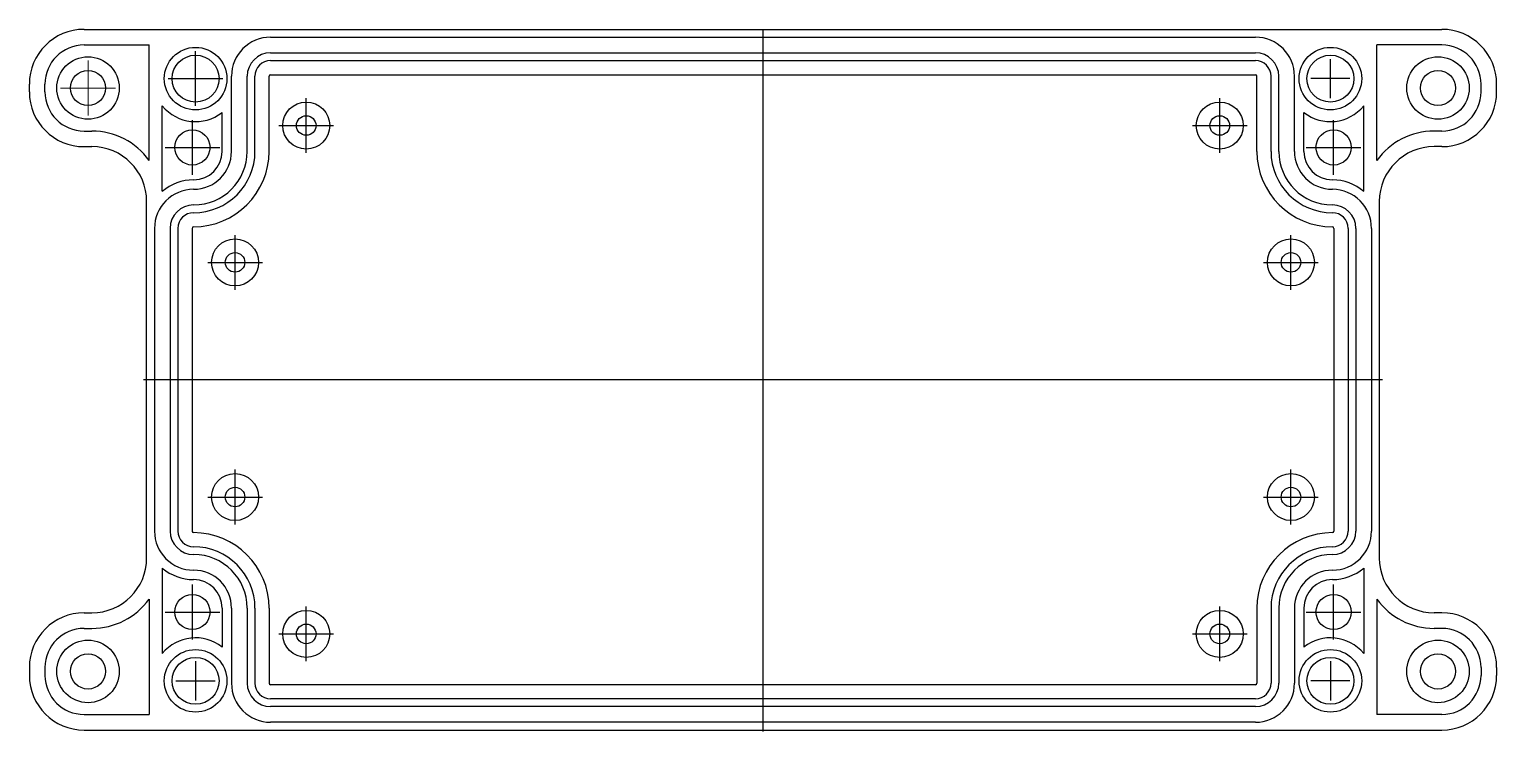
# Model space of a CAD drawing. Header units: millimetres. Extents: x -2045 to -1858, y -12 to 78.
import ezdxf

# ---------------------------------------------------------------- set-up
doc = ezdxf.new("R2010")
doc.units = ezdxf.units.MM
doc.layers.add('dim', color=82, linetype='Continuous', lineweight=9)

msp = doc.modelspace()

# ---------------------------------------------------------------- linework, layer by layer
for p, q in [((-2038.5, 77.69), (-1864.9, 77.69)), ((-1951.7, 77.69), (-1951.7, -12.11)), ((-2038.5, 75.69), (-2030.19, 75.69)), ((-2030.19, 60.94), (-2030.19, 75.69)), ((-2014.65, 76.69), (-1888.75, 76.69)), ((-1873.21, 60.94), (-1873.21, 75.69)), ((-1864.9, 75.69), (-1873.21, 75.69)), ((-2024.25, 67.89), (-2024.25, 74.89)), ((-2014.65, 74.69), (-1888.75, 74.69)), ((-2014.65, 73.69), (-1888.75, 73.69)), ((-1879.15, 68.89), (-1879.15, 73.89)), ((-2027.75, 71.39), (-2020.75, 71.39)), ((-2019.65, 62.09), (-2019.65, 71.69)), ((-2017.65, 62.09), (-2017.65, 71.69)), ((-2016.65, 62.09), (-2016.65, 71.69)), ((-2014.85, 62.09), (-2014.85, 71.69)), ((-2014.65, 71.89), (-1888.75, 71.89)), ((-1888.55, 62.09), (-1888.55, 71.69)), ((-1886.75, 62.09), (-1886.75, 71.69)), ((-1885.75, 62.09), (-1885.75, 71.69)), ((-1883.75, 62.09), (-1883.75, 71.69)), ((-1876.65, 71.39), (-1881.65, 71.39)), ((-2045.5, 69.69), (-2045.5, 70.69)), ((-2043.5, 69.69), (-2043.5, 70.69)), ((-1859.9, 69.69), (-1859.9, 70.69)), ((-1857.9, 69.69), (-1857.9, 70.69)), ((-2028.5, 56.98), (-2028.5, 67.9)), ((-2010.1, 61.89), (-2010.1, 68.89)), ((-1893.3, 61.89), (-1893.3, 68.89)), ((-1874.9, 56.98), (-1874.9, 67.9)), ((-2024.65, 59.09), (-2024.65, 66.09)), ((-2020.85, 62.09), (-2020.85, 67.07)), ((-1882.55, 62.09), (-1882.55, 67.07)), ((-1878.75, 59.09), (-1878.75, 66.09)), ((-2038.5, 64.69), (-2037.5, 64.69)), ((-2013.6, 65.39), (-2006.6, 65.39)), ((-1896.8, 65.39), (-1889.8, 65.39)), ((-1864.9, 64.69), (-1865.9, 64.69)), ((-2038.5, 62.69), (-2037.5, 62.69)), ((-2028.15, 62.59), (-2021.15, 62.59)), ((-1882.25, 62.59), (-1875.25, 62.59)), ((-1864.9, 62.69), (-1865.9, 62.69)), ((-2030.5, 10.09), (-2030.5, 55.69)), ((-1872.9, 55.69), (-1872.9, 10.09)), ((-2029.5, 52.24), (-2029.5, 13.54)), ((-2027.5, 52.24), (-2027.5, 13.54)), ((-2026.5, 52.24), (-2026.5, 13.54)), ((-2024.7, 52.24), (-2024.7, 13.54)), ((-2019.2, 44.39), (-2019.2, 51.39)), ((-1884.2, 44.39), (-1884.2, 51.39)), ((-1878.7, 52.24), (-1878.7, 13.54)), ((-1876.9, 52.24), (-1876.9, 13.54)), ((-1875.9, 52.24), (-1875.9, 13.54)), ((-1873.9, 52.24), (-1873.9, 13.54)), ((-2022.7, 47.89), (-2015.7, 47.89)), ((-1887.7, 47.89), (-1880.7, 47.89)), ((-1872.5, 32.89), (-2030.9, 32.89)), ((-2019.2, 14.39), (-2019.2, 21.39)), ((-1884.2, 14.39), (-1884.2, 21.39)), ((-2022.7, 17.89), (-2015.7, 17.89)), ((-1887.7, 17.89), (-1880.7, 17.89)), ((-2028.5, 8.8), (-2028.5, -2.12)), ((-1874.9, 8.8), (-1874.9, -2.12)), ((-2024.65, -0.31), (-2024.65, 6.69)), ((-1878.75, -0.31), (-1878.75, 6.69)), ((-2030.19, 4.85), (-2030.19, -9.91)), ((-2010.1, -3.11), (-2010.1, 3.89)), ((-1893.3, -3.11), (-1893.3, 3.89)), ((-1873.21, 4.85), (-1873.21, -9.91)), ((-2038.5, 3.09), (-2037.5, 3.09)), ((-2028.15, 3.19), (-2021.15, 3.19)), ((-2020.85, 3.69), (-2020.85, -1.29)), ((-2019.65, 3.69), (-2019.65, -5.91)), ((-2017.65, 3.69), (-2017.65, -5.91)), ((-2016.65, 3.69), (-2016.65, -5.91)), ((-2014.85, 3.69), (-2014.85, -5.91)), ((-1888.55, 3.69), (-1888.55, -5.91)), ((-1886.75, 3.69), (-1886.75, -5.91)), ((-1885.75, 3.69), (-1885.75, -5.91)), ((-1883.75, 3.69), (-1883.75, -5.91)), ((-1882.55, 3.69), (-1882.55, -1.29)), ((-1882.25, 3.19), (-1875.25, 3.19)), ((-1864.9, 3.09), (-1865.9, 3.09)), ((-2038.5, 1.09), (-2037.5, 1.09)), ((-2013.6, 0.39), (-2006.6, 0.39)), ((-1896.8, 0.39), (-1889.8, 0.39)), ((-1864.9, 1.09), (-1865.9, 1.09)), ((-2024.25, -3.11), (-2024.25, -8.11)), ((-1879.15, -3.11), (-1879.15, -8.11)), ((-2045.5, -3.91), (-2045.5, -4.91)), ((-2043.5, -3.91), (-2043.5, -4.91)), ((-2026.75, -5.61), (-2021.75, -5.61)), ((-1876.65, -5.61), (-1881.65, -5.61)), ((-1859.9, -3.91), (-1859.9, -4.91)), ((-1857.9, -3.91), (-1857.9, -4.91)), ((-1888.75, -6.11), (-2014.65, -6.11)), ((-1888.75, -7.91), (-2014.65, -7.91)), ((-1888.75, -8.91), (-2014.65, -8.91)), ((-2038.5, -9.91), (-2030.19, -9.91)), ((-1888.75, -10.91), (-2014.65, -10.91)), ((-1864.9, -9.91), (-1873.21, -9.91)), ((-2038.5, -11.91), (-1864.9, -11.91))]:
    msp.add_line(p, q)
for centre, radius in [((-2024.25, 71.39), 4), ((-1879.15, 71.39), 4), ((-2038, 70.19), 4), ((-2024.25, 71.39), 3), ((-1879.15, 71.39), 3), ((-1865.4, 70.19), 4), ((-2038, 70.19), 2.25), ((-1865.4, 70.19), 2.25), ((-2010.1, 65.39), 3), ((-1893.3, 65.39), 3), ((-2010.1, 65.39), 1.25), ((-1893.3, 65.39), 1.25), ((-2024.65, 62.59), 2.25), ((-1878.75, 62.59), 2.25), ((-2019.2, 47.89), 3), ((-1884.2, 47.89), 3), ((-2019.2, 47.89), 1.25), ((-1884.2, 47.89), 1.25), ((-2019.2, 17.89), 3), ((-1884.2, 17.89), 3), ((-2019.2, 17.89), 1.25), ((-1884.2, 17.89), 1.25), ((-2024.65, 3.19), 2.25), ((-1878.75, 3.19), 2.25), ((-2010.1, 0.39), 3), ((-1893.3, 0.39), 3), ((-2010.1, 0.39), 1.25), ((-1893.3, 0.39), 1.25), ((-2038, -4.41), 4), ((-2024.25, -5.61), 4), ((-1879.15, -5.61), 4), ((-1865.4, -4.41), 4), ((-2038, -4.41), 2.25), ((-2024.25, -5.61), 3), ((-1879.15, -5.61), 3), ((-1865.4, -4.41), 2.25)]:
    msp.add_circle(centre, radius)
for centre, radius, start, end in [((-2038.5, 70.69), 7, 90, 180), ((-1864.9, 70.69), 7, 360, 90), ((-2038.5, 70.69), 5, 90, 180), ((-2014.65, 71.69), 5, 90, 180), ((-1888.75, 71.69), 5, 0, 90), ((-1864.9, 70.69), 5, 360, 90), ((-2014.65, 71.69), 3, 90, 180), ((-2014.65, 71.69), 2, 90, 180), ((-1888.75, 71.69), 3, 0, 90), ((-1888.75, 71.69), 2, 0, 90), ((-2014.65, 71.69), 0.2, 90, 180), ((-1888.75, 71.69), 0.2, 0, 90), ((-2038.5, 69.69), 7, 180, 270), ((-2038.5, 69.69), 5, 180, 270), ((-1864.9, 69.69), 7, 270, 360), ((-1864.9, 69.69), 5, 270, 360), ((-2024.25, 71.39), 5.5, 219.4006, 308.1835), ((-1879.15, 71.39), 5.5, 231.8165, 320.5994), ((-2037.5, 55.69), 9, 35.6424, 90), ((-1865.9, 55.69), 9, 90, 144.3576), ((-2037.5, 55.69), 7, 0, 90), ((-2024.5, 62.09), 6.85, 270, 0), ((-2024.5, 62.09), 7.85, 270, 0), ((-2024.5, 62.09), 9.65, 270, 0), ((-2024.5, 62.09), 4.85, 270, 0), ((-2024.5, 62.09), 3.65, 270, 0), ((-1878.9, 62.09), 9.65, 180, 270), ((-1878.9, 62.09), 7.85, 180, 270), ((-1878.9, 62.09), 6.85, 180, 270), ((-1878.9, 62.09), 4.85, 180, 270), ((-1878.9, 62.09), 3.65, 180, 270), ((-1865.9, 55.69), 7, 90, 180), ((-2024.5, 52.24), 6.2, 90, 130.1778), ((-1878.9, 52.24), 6.2, 49.8222, 90), ((-2024.5, 52.24), 5, 90, 180), ((-1878.9, 52.24), 5, 0, 90), ((-2024.5, 52.24), 3, 90, 180), ((-1878.9, 52.24), 3, 0, 90), ((-2024.5, 52.24), 2, 90, 180), ((-1878.9, 52.24), 2, 0, 90), ((-2024.5, 52.24), 0.2, 90, 180), ((-1878.9, 52.24), 0.2, 0, 90), ((-2024.5, 13.54), 5, 180, 270), ((-2024.5, 13.54), 3, 180, 270), ((-2024.5, 13.54), 2, 180, 270), ((-2024.5, 13.54), 0.2, 180, 270), ((-2024.5, 3.69), 9.65, 360, 90), ((-1878.9, 3.69), 9.65, 90, 180), ((-1878.9, 13.54), 3, 270, 0), ((-1878.9, 13.54), 2, 270, 0), ((-1878.9, 13.54), 0.2, 270, 0), ((-1878.9, 13.54), 5, 270, 0), ((-2024.5, 3.69), 7.85, 360, 90), ((-1878.9, 3.69), 7.85, 90, 180), ((-2037.5, 10.09), 7, 270, 0), ((-2024.5, 3.69), 6.85, 360, 90), ((-1878.9, 3.69), 6.85, 90, 180), ((-1865.9, 10.09), 7, 180, 270), ((-2024.5, 13.54), 6.2, 229.8222, 270), ((-2024.5, 3.69), 4.85, 360, 90), ((-1878.9, 3.69), 4.85, 90, 180), ((-1878.9, 13.54), 6.2, 270, 310.1778), ((-2024.5, 3.69), 3.65, 360, 90), ((-1878.9, 3.69), 3.65, 90, 180), ((-2037.5, 10.09), 9, 270, 324.3576), ((-1865.9, 10.09), 9, 215.6424, 270), ((-2038.5, -3.91), 7, 90, 180), ((-1864.9, -3.91), 7, 0, 90), ((-2038.5, -3.91), 5, 90, 180), ((-1864.9, -3.91), 5, 0, 90), ((-2024.25, -5.61), 5.5, 51.8165, 140.5994), ((-1879.15, -5.61), 5.5, 39.4006, 128.1835), ((-2038.5, -4.91), 7, 180, 270), ((-2038.5, -4.91), 5, 180, 270), ((-1864.9, -4.91), 7, 270, 0), ((-1864.9, -4.91), 5, 270, 0), ((-2014.65, -5.91), 5, 180, 270), ((-2014.65, -5.91), 3, 180, 270), ((-2014.65, -5.91), 2, 180, 270), ((-2014.65, -5.91), 0.2, 180, 270), ((-1888.75, -5.91), 3, 270, 360), ((-1888.75, -5.91), 2, 270, 360), ((-1888.75, -5.91), 0.2, 270, 360), ((-1888.75, -5.91), 5, 270, 360)]:
    msp.add_arc(centre, radius, start, end)
at = {"layer": 'dim', "color": 0}
for p, q in [((-2038, 66.69), (-2038, 73.69)), ((-2041.5, 70.19), (-2034.5, 70.19))]:
    msp.add_line(p, q, dxfattribs=at)

doc.saveas('drawing.dxf')
